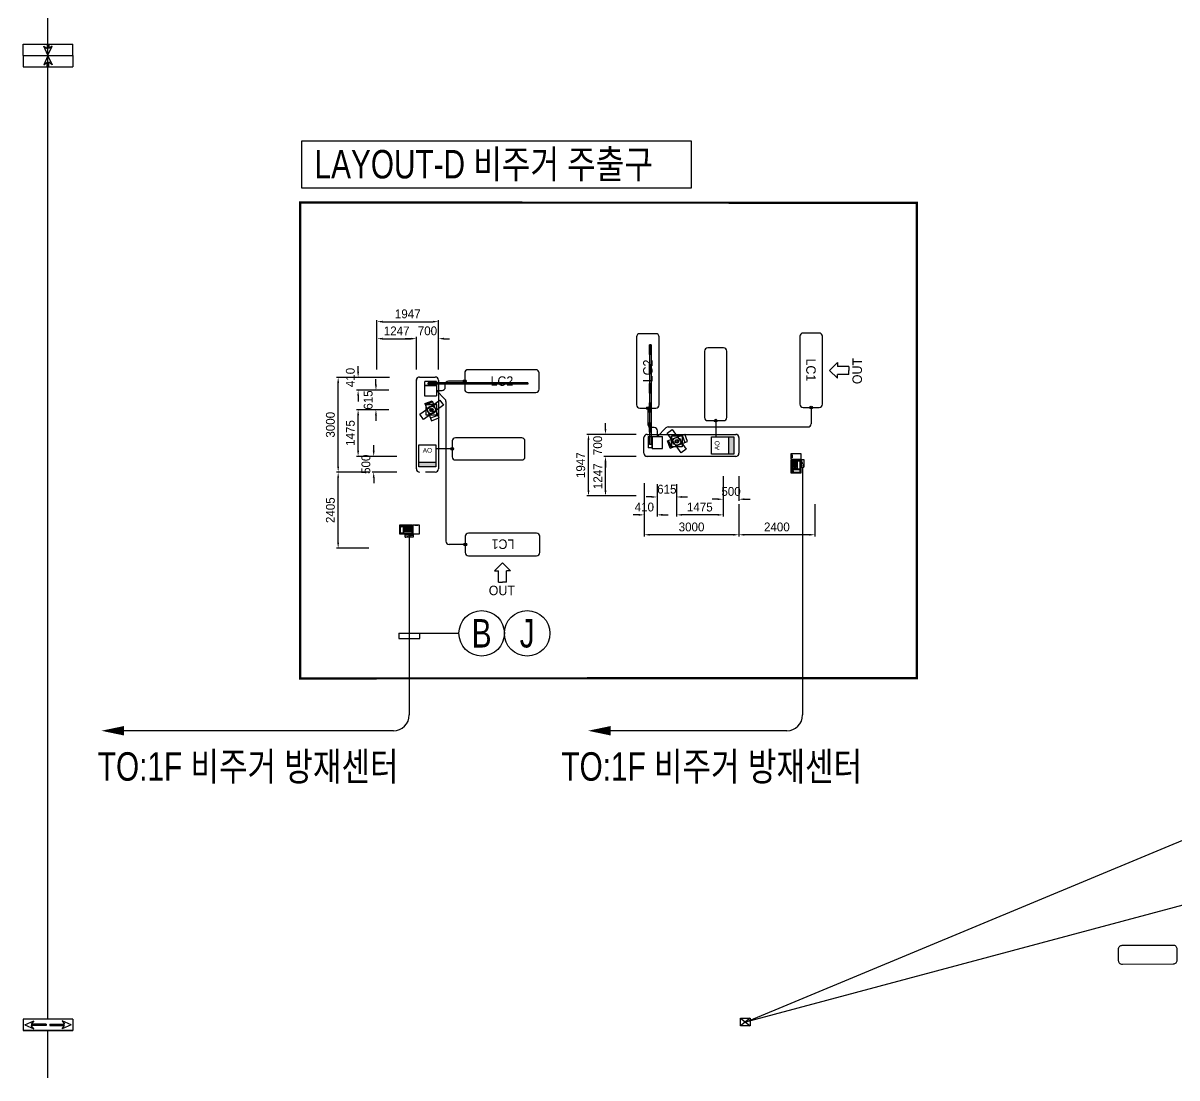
# Model space of a CAD drawing. Header units: millimetres. Extents: x 91673 to 439316, y 105242 to 272415.
# Drawn here: x 367979 to 404493, y 175469 to 208839 of the extents above; entities that cross this region are included whole.
import ezdxf
from ezdxf.enums import TextEntityAlignment as Align

# ---------------------------------------------------------------- set-up
doc = ezdxf.new("R2010")
doc.units = ezdxf.units.MM
doc.header["$LTSCALE"] = 150
doc.linetypes.add('CEN-1', pattern=[24, 20, -2, 0, -2])
doc.linetypes.add('HIDDEN2', pattern=[0.188, 0.125, -0.063])
for name, color, linetype in [('4', 4, 'Continuous'), ('5', 5, 'Continuous'), ('e-plan', 9, 'Continuous'), ('E-SYM', 2, 'Continuous'), ('E-TEXT', 6, 'Continuous'), ('e-text-box', 7, 'Continuous'), ('E-WIRE', 4, 'Continuous'), ('e-wire1s', 4, 'CEN-1'), ('ITS', 6, 'Continuous'), ('Parking-D', 1, 'Continuous'), ('Parking-L', 4, 'Continuous'), ('parking-p', 7, 'Continuous'), ('Parking-S', 3, 'Continuous')]:
    doc.layers.add(name, color=color, linetype=linetype)
doc.styles.add('돋움', font='Dotum.TTF')
doc.dimstyles.new('PARKING', dxfattribs={"dimscale": 1.5, "dimtxt": 80, "dimasz": 50, "dimexe": 15, "dimexo": 10, "dimgap": 30, "dimtad": 1, "dimdec": 0, "dimzin": 0, "dimdsep": 46, "dimtxsty": '돋움', "dimcen": 0.09, "dimclrd": 1, "dimclre": 1, "dimclrt": 3, "dimadec": 0, "dimazin": 0, "dimtfac": 1, "dimtdec": 0, "dimtix": 1, "dimtofl": 0, "dimtmove": 0, "dimatfit": 3, "dimfxl": 1, "dimtolj": 1, "dimtzin": 0, "dimarcsym": 0})

# ---------------------------------------------------------------- blocks, each defined once
blk = doc.blocks.new('ar')
at = {"layer": '4', "color": 4}
blk.add_lwpolyline([(0, 0, 150, 0, 0), (360, 0, 0, 0, 0)], format="xyseb", dxfattribs=at)
blk = doc.blocks.new('*D166')
at = {"layer": 'DEFPOINTS', "color": 0, "transparency": 16777216}
for p in [(377950, 197632), (378956, 197632), (378956, 194632)]:
    blk.add_point(p, dxfattribs=at)
at = {"layer": 'Parking-D', "color": 1, "lineweight": -2, "transparency": 16777216}
for p, q in [((378921, 197632), (377898, 197632)), ((377950, 194807), (377950, 197457)), ((378921, 194632), (377898, 194632))]:
    blk.add_line(p, q, dxfattribs=at)
at = {"layer": 'Parking-D', "color": 1, "transparency": 16777216}
for points in [[(377921, 197457), (377979, 197457), (377950, 197632)], [(377921, 194807), (377979, 194807), (377950, 194632)]]:
    blk.add_solid(points, dxfattribs=at)
at = {"layer": 'Parking-D', "color": 3, "transparency": 16777216, "insert": (377705, 196132), "char_height": 280, "attachment_point": 5, "rotation": 90, "style": '돋움'}
blk.add_mtext('\\A1;3000', dxfattribs=at)
blk = doc.blocks.new('*D167')
at = {"layer": 'DEFPOINTS', "color": 0, "transparency": 16777216}
for p in [(377950, 194632), (378956, 194632), (378956, 192227)]:
    blk.add_point(p, dxfattribs=at)
at = {"layer": 'Parking-D', "color": 1, "lineweight": -2, "transparency": 16777216}
for p, q in [((378921, 194632), (377898, 194632)), ((377950, 192402), (377950, 194457)), ((378921, 192227), (377898, 192227))]:
    blk.add_line(p, q, dxfattribs=at)
at = {"layer": 'Parking-D', "color": 1, "transparency": 16777216}
for points in [[(377921, 194457), (377979, 194457), (377950, 194632)], [(377921, 192402), (377979, 192402), (377950, 192227)]]:
    blk.add_solid(points, dxfattribs=at)
at = {"layer": 'Parking-D', "color": 3, "transparency": 16777216, "insert": (377705, 193429), "char_height": 280, "attachment_point": 5, "rotation": 90, "style": '돋움'}
blk.add_mtext('\\A1;2405', dxfattribs=at)
blk = doc.blocks.new('*D168')
at = {"layer": 'DEFPOINTS', "color": 0, "transparency": 16777216}
for p in [(381125, 199393), (379178, 198387), (381125, 198387)]:
    blk.add_point(p, dxfattribs=at)
at = {"layer": 'Parking-D', "color": 1, "lineweight": -2, "transparency": 16777216}
for p, q in [((379178, 198422), (379178, 199445)), ((379353, 199393), (380950, 199393)), ((381125, 198422), (381125, 199445))]:
    blk.add_line(p, q, dxfattribs=at)
at = {"layer": 'Parking-D', "color": 1, "transparency": 16777216}
for points in [[(379353, 199422), (379353, 199364), (379178, 199393)], [(380950, 199422), (380950, 199364), (381125, 199393)]]:
    blk.add_solid(points, dxfattribs=at)
at = {"layer": 'Parking-D', "color": 3, "transparency": 16777216, "insert": (380152, 199638), "char_height": 280, "attachment_point": 5, "style": '돋움'}
blk.add_mtext('\\A1;1947', dxfattribs=at)
blk = doc.blocks.new('*D169')
at = {"layer": 'DEFPOINTS', "color": 0, "transparency": 16777216}
for p in [(380425, 198855), (379178, 197850), (380425, 197850)]:
    blk.add_point(p, dxfattribs=at)
at = {"layer": 'Parking-D', "color": 1, "lineweight": -2, "transparency": 16777216}
for p, q in [((379178, 197885), (379178, 198908)), ((379353, 198855), (380250, 198855)), ((380425, 197885), (380425, 198908))]:
    blk.add_line(p, q, dxfattribs=at)
at = {"layer": 'Parking-D', "color": 1, "transparency": 16777216}
for points in [[(379353, 198885), (379353, 198826), (379178, 198855)], [(380250, 198885), (380250, 198826), (380425, 198855)]]:
    blk.add_solid(points, dxfattribs=at)
at = {"layer": 'Parking-D', "color": 3, "transparency": 16777216, "insert": (379801, 199100), "char_height": 280, "attachment_point": 5, "style": '돋움'}
blk.add_mtext('\\A1;1247', dxfattribs=at)
blk = doc.blocks.new('*D170')
at = {"layer": 'DEFPOINTS', "color": 0, "transparency": 16777216}
for p in [(381125, 198855), (380425, 197850), (381125, 197850)]:
    blk.add_point(p, dxfattribs=at)
at = {"layer": 'Parking-D', "color": 1, "lineweight": -2, "transparency": 16777216}
for p, q in [((380250, 198855), (380075, 198855)), ((380425, 197885), (380425, 198908)), ((381125, 197885), (381125, 198908)), ((381300, 198855), (381475, 198855))]:
    blk.add_line(p, q, dxfattribs=at)
at = {"layer": 'Parking-D', "color": 1, "transparency": 16777216}
for points in [[(380250, 198885), (380250, 198826), (380425, 198855)], [(381300, 198885), (381300, 198826), (381125, 198855)]]:
    blk.add_solid(points, dxfattribs=at)
at = {"layer": 'Parking-D', "color": 3, "transparency": 16777216, "insert": (380775, 199101), "char_height": 280, "attachment_point": 5, "style": '돋움'}
blk.add_mtext('\\A1;700', dxfattribs=at)
blk = doc.blocks.new('*D171')
at = {"layer": 'DEFPOINTS', "color": 0, "transparency": 16777216}
for p in [(378581, 197632), (379613, 197632), (379587, 197222)]:
    blk.add_point(p, dxfattribs=at)
at = {"layer": 'Parking-D', "color": 1, "lineweight": -2, "transparency": 16777216}
for p, q in [((378581, 197807), (378581, 197982)), ((379578, 197632), (378528, 197632)), ((379552, 197222), (378528, 197222)), ((378581, 197047), (378581, 196872))]:
    blk.add_line(p, q, dxfattribs=at)
at = {"layer": 'Parking-D', "color": 1, "transparency": 16777216}
for points in [[(378552, 197807), (378610, 197807), (378581, 197632)], [(378552, 197047), (378610, 197047), (378581, 197222)]]:
    blk.add_solid(points, dxfattribs=at)
at = {"layer": 'Parking-D', "color": 3, "transparency": 16777216, "insert": (378336, 197626), "char_height": 280, "attachment_point": 5, "rotation": 90, "style": '돋움'}
blk.add_mtext('\\A1;410', dxfattribs=at)
blk = doc.blocks.new('*D172')
at = {"layer": 'DEFPOINTS', "color": 0, "transparency": 16777216}
for p in [(379145, 197222), (379587, 197222), (379587, 196607)]:
    blk.add_point(p, dxfattribs=at)
at = {"layer": 'Parking-D', "color": 1, "lineweight": -2, "transparency": 16777216}
for p, q in [((379145, 197397), (379145, 197572)), ((379552, 197222), (379093, 197222)), ((379552, 196607), (379093, 196607)), ((379145, 196432), (379145, 196257))]:
    blk.add_line(p, q, dxfattribs=at)
at = {"layer": 'Parking-D', "color": 1, "transparency": 16777216}
for points in [[(379116, 197397), (379175, 197397), (379145, 197222)], [(379116, 196432), (379175, 196432), (379145, 196607)]]:
    blk.add_solid(points, dxfattribs=at)
at = {"layer": 'Parking-D', "color": 3, "transparency": 16777216, "insert": (378900, 196915), "char_height": 280, "attachment_point": 5, "rotation": 90, "style": '돋움'}
blk.add_mtext('\\A1;615', dxfattribs=at)
blk = doc.blocks.new('*D173')
at = {"layer": 'DEFPOINTS', "color": 0, "transparency": 16777216}
for p in [(378581, 196607), (379587, 196607), (379839, 195132)]:
    blk.add_point(p, dxfattribs=at)
at = {"layer": 'Parking-D', "color": 1, "lineweight": -2, "transparency": 16777216}
for p, q in [((379552, 196607), (378528, 196607)), ((378581, 195307), (378581, 196432)), ((379804, 195132), (378528, 195132))]:
    blk.add_line(p, q, dxfattribs=at)
at = {"layer": 'Parking-D', "color": 1, "transparency": 16777216}
for points in [[(378552, 196432), (378610, 196432), (378581, 196607)], [(378552, 195307), (378610, 195307), (378581, 195132)]]:
    blk.add_solid(points, dxfattribs=at)
at = {"layer": 'Parking-D', "color": 3, "transparency": 16777216, "insert": (378336, 195870), "char_height": 280, "attachment_point": 5, "rotation": 90, "style": '돋움'}
blk.add_mtext('\\A1;1475', dxfattribs=at)
blk = doc.blocks.new('*D174')
at = {"layer": 'DEFPOINTS', "color": 0, "transparency": 16777216}
for p in [(379074, 195132), (379839, 195132), (379839, 194632)]:
    blk.add_point(p, dxfattribs=at)
at = {"layer": 'Parking-D', "color": 1, "lineweight": -2, "transparency": 16777216}
for p, q in [((379074, 195307), (379074, 195482)), ((379804, 195132), (379022, 195132)), ((379804, 194632), (379022, 194632)), ((379074, 194457), (379074, 194282))]:
    blk.add_line(p, q, dxfattribs=at)
at = {"layer": 'Parking-D', "color": 1, "transparency": 16777216}
for points in [[(379045, 195307), (379104, 195307), (379074, 195132)], [(379045, 194457), (379104, 194457), (379074, 194632)]]:
    blk.add_solid(points, dxfattribs=at)
at = {"layer": 'Parking-D', "color": 3, "transparency": 16777216, "insert": (378829, 194882), "char_height": 280, "attachment_point": 5, "rotation": 90, "style": '돋움'}
blk.add_mtext('\\A1;500', dxfattribs=at)
blk = doc.blocks.new('*D175')
at = {"layer": 'DEFPOINTS', "color": 0, "transparency": 16777216}
for p in [(387633, 193658), (390633, 193658), (387633, 192652)]:
    blk.add_point(p, dxfattribs=at)
at = {"layer": 'Parking-D', "color": 1, "lineweight": -2, "transparency": 16777216}
for p, q in [((387633, 193623), (387633, 192599)), ((390633, 193623), (390633, 192599)), ((390458, 192652), (387808, 192652))]:
    blk.add_line(p, q, dxfattribs=at)
at = {"layer": 'Parking-D', "color": 1, "transparency": 16777216}
for points in [[(387808, 192681), (387808, 192623), (387633, 192652)], [(390458, 192681), (390458, 192623), (390633, 192652)]]:
    blk.add_solid(points, dxfattribs=at)
at = {"layer": 'Parking-D', "color": 3, "transparency": 16777216, "insert": (389133, 192897), "char_height": 280, "attachment_point": 5, "style": '돋움'}
blk.add_mtext('\\A1;3000', dxfattribs=at)
blk = doc.blocks.new('*D176')
at = {"layer": 'DEFPOINTS', "color": 0, "transparency": 16777216}
for p in [(390633, 193658), (393033, 193658), (390633, 192652)]:
    blk.add_point(p, dxfattribs=at)
at = {"layer": 'Parking-D', "color": 1, "lineweight": -2, "transparency": 16777216}
for p, q in [((390633, 193623), (390633, 192599)), ((393033, 193623), (393033, 192599)), ((392858, 192652), (390808, 192652))]:
    blk.add_line(p, q, dxfattribs=at)
at = {"layer": 'Parking-D', "color": 1, "transparency": 16777216}
for points in [[(390808, 192681), (390808, 192623), (390633, 192652)], [(392858, 192681), (392858, 192623), (393033, 192652)]]:
    blk.add_solid(points, dxfattribs=at)
at = {"layer": 'Parking-D', "color": 3, "transparency": 16777216, "insert": (391833, 192897), "char_height": 280, "attachment_point": 5, "style": '돋움'}
blk.add_mtext('\\A1;2400', dxfattribs=at)
blk = doc.blocks.new('*D177')
at = {"layer": 'DEFPOINTS', "color": 0, "transparency": 16777216}
for p in [(385872, 195827), (386878, 195827), (386878, 193880)]:
    blk.add_point(p, dxfattribs=at)
at = {"layer": 'Parking-D', "color": 1, "lineweight": -2, "transparency": 16777216}
for p, q in [((386843, 195827), (385820, 195827)), ((385872, 194055), (385872, 195652)), ((386843, 193880), (385820, 193880))]:
    blk.add_line(p, q, dxfattribs=at)
at = {"layer": 'Parking-D', "color": 1, "transparency": 16777216}
for points in [[(385843, 195652), (385901, 195652), (385872, 195827)], [(385843, 194055), (385901, 194055), (385872, 193880)]]:
    blk.add_solid(points, dxfattribs=at)
at = {"layer": 'Parking-D', "color": 3, "transparency": 16777216, "insert": (385627, 194853), "char_height": 280, "attachment_point": 5, "rotation": 90, "style": '돋움'}
blk.add_mtext('\\A1;1947', dxfattribs=at)
blk = doc.blocks.new('*D178')
at = {"layer": 'DEFPOINTS', "color": 0, "transparency": 16777216}
for p in [(386410, 195126), (387415, 195126), (387415, 193880)]:
    blk.add_point(p, dxfattribs=at)
at = {"layer": 'Parking-D', "color": 1, "lineweight": -2, "transparency": 16777216}
for p, q in [((387380, 195126), (386357, 195126)), ((386410, 194055), (386410, 194951)), ((387380, 193880), (386357, 193880))]:
    blk.add_line(p, q, dxfattribs=at)
at = {"layer": 'Parking-D', "color": 1, "transparency": 16777216}
for points in [[(386380, 194951), (386439, 194951), (386410, 195126)], [(386380, 194055), (386439, 194055), (386410, 193880)]]:
    blk.add_solid(points, dxfattribs=at)
at = {"layer": 'Parking-D', "color": 3, "transparency": 16777216, "insert": (386165, 194503), "char_height": 280, "attachment_point": 5, "rotation": 90, "style": '돋움'}
blk.add_mtext('\\A1;1247', dxfattribs=at)
blk = doc.blocks.new('*D179')
at = {"layer": 'DEFPOINTS', "color": 0, "transparency": 16777216}
for p in [(386410, 195827), (387415, 195827), (387415, 195126)]:
    blk.add_point(p, dxfattribs=at)
at = {"layer": 'Parking-D', "color": 1, "lineweight": -2, "transparency": 16777216}
for p, q in [((386410, 196002), (386410, 196177)), ((387380, 195827), (386357, 195827)), ((387380, 195126), (386357, 195126)), ((386410, 194951), (386410, 194776))]:
    blk.add_line(p, q, dxfattribs=at)
at = {"layer": 'Parking-D', "color": 1, "transparency": 16777216}
for points in [[(386380, 196002), (386439, 196002), (386410, 195827)], [(386380, 194951), (386439, 194951), (386410, 195126)]]:
    blk.add_solid(points, dxfattribs=at)
at = {"layer": 'Parking-D', "color": 3, "transparency": 16777216, "insert": (386164, 195477), "char_height": 280, "attachment_point": 5, "rotation": 90, "style": '돋움'}
blk.add_mtext('\\A1;700', dxfattribs=at)
blk = doc.blocks.new('*D180')
at = {"layer": 'DEFPOINTS', "color": 0, "transparency": 16777216}
for p in [(387633, 194314), (388043, 194288), (387633, 193282)]:
    blk.add_point(p, dxfattribs=at)
at = {"layer": 'Parking-D', "color": 1, "lineweight": -2, "transparency": 16777216}
for p, q in [((387633, 194279), (387633, 193230)), ((388043, 194253), (388043, 193230)), ((387458, 193282), (387283, 193282)), ((388218, 193282), (388393, 193282))]:
    blk.add_line(p, q, dxfattribs=at)
at = {"layer": 'Parking-D', "color": 1, "transparency": 16777216}
for points in [[(387458, 193311), (387458, 193253), (387633, 193282)], [(388218, 193311), (388218, 193253), (388043, 193282)]]:
    blk.add_solid(points, dxfattribs=at)
at = {"layer": 'Parking-D', "color": 3, "transparency": 16777216, "insert": (387639, 193527), "char_height": 280, "attachment_point": 5, "style": '돋움'}
blk.add_mtext('\\A1;410', dxfattribs=at)
blk = doc.blocks.new('*D181')
at = {"layer": 'DEFPOINTS', "color": 0, "transparency": 16777216}
for p in [(388043, 194288), (388658, 194288), (388043, 193847)]:
    blk.add_point(p, dxfattribs=at)
at = {"layer": 'Parking-D', "color": 1, "lineweight": -2, "transparency": 16777216}
for p, q in [((388043, 194253), (388043, 193794)), ((388658, 194253), (388658, 193794)), ((387868, 193847), (387693, 193847)), ((388833, 193847), (389008, 193847))]:
    blk.add_line(p, q, dxfattribs=at)
at = {"layer": 'Parking-D', "color": 1, "transparency": 16777216}
for points in [[(387868, 193876), (387868, 193818), (388043, 193847)], [(388833, 193876), (388833, 193818), (388658, 193847)]]:
    blk.add_solid(points, dxfattribs=at)
at = {"layer": 'Parking-D', "color": 3, "transparency": 16777216, "insert": (388351, 194092), "char_height": 280, "attachment_point": 5, "style": '돋움'}
blk.add_mtext('\\A1;615', dxfattribs=at)
blk = doc.blocks.new('*D182')
at = {"layer": 'DEFPOINTS', "color": 0, "transparency": 16777216}
for p in [(388658, 194288), (390133, 194540), (388658, 193282)]:
    blk.add_point(p, dxfattribs=at)
at = {"layer": 'Parking-D', "color": 1, "lineweight": -2, "transparency": 16777216}
for p, q in [((390133, 194505), (390133, 193230)), ((388658, 194253), (388658, 193230)), ((389958, 193282), (388833, 193282))]:
    blk.add_line(p, q, dxfattribs=at)
at = {"layer": 'Parking-D', "color": 1, "transparency": 16777216}
for points in [[(388833, 193311), (388833, 193253), (388658, 193282)], [(389958, 193311), (389958, 193253), (390133, 193282)]]:
    blk.add_solid(points, dxfattribs=at)
at = {"layer": 'Parking-D', "color": 3, "transparency": 16777216, "insert": (389395, 193527), "char_height": 280, "attachment_point": 5, "style": '돋움'}
blk.add_mtext('\\A1;1475', dxfattribs=at)
blk = doc.blocks.new('*D183')
at = {"layer": 'DEFPOINTS', "color": 0, "transparency": 16777216}
for p in [(390133, 194540), (390633, 194540), (390133, 193776)]:
    blk.add_point(p, dxfattribs=at)
at = {"layer": 'Parking-D', "color": 1, "lineweight": -2, "transparency": 16777216}
for p, q in [((390133, 194505), (390133, 193723)), ((390633, 194505), (390633, 193723)), ((389958, 193776), (389783, 193776)), ((390808, 193776), (390983, 193776))]:
    blk.add_line(p, q, dxfattribs=at)
at = {"layer": 'Parking-D', "color": 1, "transparency": 16777216}
for points in [[(389958, 193805), (389958, 193747), (390133, 193776)], [(390808, 193805), (390808, 193747), (390633, 193776)]]:
    blk.add_solid(points, dxfattribs=at)
at = {"layer": 'Parking-D', "color": 3, "transparency": 16777216, "insert": (390383, 194021), "char_height": 280, "attachment_point": 5, "style": '돋움'}
blk.add_mtext('\\A1;500', dxfattribs=at)

msp = doc.modelspace()

# ---------------------------------------------------------------- hatches: boundary and pattern name
at = {"layer": '5', "ltscale": 2}
h = msp.add_hatch(color=255, dxfattribs=at)
h.dxf.hatch_style = 1
h.paths.add_polyline_path([(390315.3, 195206.5), (390469.6, 195206.5), (390469.6, 195746.5), (390315.3, 195746.5)])
h = msp.add_hatch(color=255, dxfattribs=at)
h.dxf.hatch_style = 1
h.paths.add_polyline_path([(380505.1, 194949.8), (380505.1, 194795.5), (381045.1, 194795.5), (381045.1, 194949.8)])

# ---------------------------------------------------------------- linework, layer by layer
at = {"color": 1}
for p, q in [((439316.4, 190201), (390836.2, 177236.5)), ((390836.2, 177236.5), (422038.8, 190201))]:
    msp.add_line(p, q, dxfattribs=at)
at = {"color": 3}
for p, q in [((390985.2, 177360.5), (390687.3, 177112.5)), ((390687.3, 177360.5), (390985.2, 177112.5))]:
    msp.add_line(p, q, dxfattribs=at)
msp.add_lwpolyline([(390687.3, 177360.5), (390985.2, 177360.5), (390985.2, 177112.5), (390687.3, 177112.5)], close=True, dxfattribs=at)
at = {"layer": 'e-plan'}
for p, q in [((380424.9, 194734.2), (380424.9, 197560.5)), ((380527.4, 197641.9), (381022.8, 197641.9)), ((381125.3, 197539.4), (381125.3, 194734.2)), ((387623.2, 195228.8), (387623.2, 195724.3)), ((387725.6, 195826.8), (390530.8, 195826.8)), ((390633.3, 195724.3), (390633.3, 195228.8)), ((390530.8, 195126.3), (387704.5, 195126.3)), ((381022.8, 194631.7), (380715.4, 194631.7))]:
    msp.add_line(p, q, dxfattribs=at)
for centre, start, end in [((380527.4, 197539.4), 90, 180), ((381022.8, 197539.4), 0, 90), ((387725.6, 195724.3), 90, 180), ((390530.8, 195724.3), 0, 90), ((387725.6, 195228.8), 180, 270), ((390530.8, 195228.8), 270, 0), ((380527.4, 194734.2), 180, 270), ((381022.8, 194734.2), 270, 0)]:
    msp.add_arc(centre, 102.5, start, end, dxfattribs=at)
at = {"layer": 'E-SYM'}
for points in [[(388008, 199012.2), (387495.6, 199012.2, 0.4142136), (387393.1, 198909.7), (387393.1, 196757.5, 0.4142136), (387495.6, 196655), (388008, 196655, 0.4142136), (388110.5, 196757.5), (388110.5, 198909.7, 0.4142136)], [(393175.4, 199032.7), (392662.9, 199032.7, 0.4142136), (392560.4, 198930.2), (392560.4, 196778, 0.4142136), (392662.9, 196675.5), (393175.4, 196675.5, 0.4142136), (393277.8, 196778), (393277.8, 198930.2, 0.4142136)], [(390146.9, 198561.6), (389646.9, 198561.6, 0.4142136), (389546.9, 198461.6), (389546.9, 196361.6, 0.4142136), (389646.9, 196261.6), (390146.9, 196261.6, 0.4142136), (390246.9, 196361.6), (390246.9, 198461.6, 0.4142136)], [(384310.7, 197257), (384310.7, 197769.5, 0.4142136), (384208.2, 197872), (382056, 197872, 0.4142136), (381953.5, 197769.5), (381953.5, 197257, 0.4142136), (382056, 197154.6), (384208.2, 197154.6, 0.4142136)], [(383860.1, 195118.2), (383860.1, 195618.2, 0.4142136), (383760.1, 195718.2), (381660.1, 195718.2, 0.4142136), (381560.1, 195618.2), (381560.1, 195118.2, 0.4142136), (381660.1, 195018.2), (383760.1, 195018.2, 0.4142136)], [(384331.2, 192089.7), (384331.2, 192602.1, 0.4142136), (384228.7, 192704.6), (382076.5, 192704.6, 0.4142136), (381974, 192602.1), (381974, 192089.7, 0.4142136), (382076.5, 191987.2), (384228.7, 191987.2, 0.4142136)], [(404373.6, 179065), (402768.4, 179057.1, -0.4142136), (402648.2, 179176.2), (402646.3, 179544.8, -0.4142136), (402765.4, 179665.1), (404370.7, 179673, -0.4142136), (404490.9, 179553.9), (404492.7, 179185.3, -0.4142136)]]:
    msp.add_lwpolyline(points, format="xyb", close=True, dxfattribs=at)
at = {"layer": 'e-text-box'}
for p, q in [((379871.3, 189534.5), (379871.3, 189368.5)), ((379871.3, 189534.5), (381771.3, 189534.5)), ((380529.6, 189368.5), (380529.6, 189534.5)), ((379871.3, 189368.5), (380529.6, 189368.5))]:
    msp.add_line(p, q, dxfattribs=at)
for centre in [(382491, 189534.5), (383930.5, 189534.5)]:
    msp.add_circle(centre, 719.7, dxfattribs=at)
at = {"layer": 'E-WIRE'}
for p, q in [((368766.3, 177329.2), (368766.3, 240515.9)), ((381057.4, 197214), (381237, 197214)), ((381057.4, 197214), (381329.9, 196941.4)), ((381339.5, 197316.5), (381339.5, 197410.8)), ((381953.5, 197513.3), (381441.9, 197513.3)), ((381360, 196869), (381360, 192448.4)), ((387751.8, 196655), (387751.8, 196143.4)), ((392919.1, 196675.5), (392919.1, 196163.9)), ((389896.9, 196261.6), (389896.9, 195762.4)), ((387948.6, 196040.9), (387854.3, 196040.9)), ((388051, 195758.8), (388323.6, 196031.4)), ((388051, 195758.8), (388051, 195938.4)), ((388396.1, 196061.4), (392816.7, 196061.4)), ((381560.1, 195368.2), (381061, 195368.2)), ((392648, 194780.1), (392648, 186951.4)), ((380200.5, 192574.8), (380200.5, 186951.4)), ((381974, 192345.9), (381462.4, 192345.9)), ((379700.5, 186451.4), (371175.5, 186451.4)), ((392148, 186451.4), (386577, 186451.4)), ((368766.3, 175469.2), (368766.3, 176969.2))]:
    msp.add_line(p, q, dxfattribs=at)
for centre, radius in [((381953.5, 197513.3), 44.4), ((387751.8, 196655), 44.4), ((392919.1, 196675.5), 44.4), ((389896.9, 196261.6), 43.4), ((381560.1, 195368.2), 43.4), ((381974, 192345.9), 44.4)]:
    msp.add_circle(centre, radius, dxfattribs=at)
for centre, radius, start, end in [((381237, 197316.5), 102.5, 270, 0), ((381441.9, 197410.8), 102.5, 90, 180), ((381257.5, 196869), 102.5, 0, 45), ((387854.3, 196143.4), 102.5, 180, 270), ((392816.7, 196163.9), 102.5, 270, 0), ((387948.6, 195938.4), 102.5, 0, 90), ((388396.1, 195958.9), 102.5, 90, 135), ((381462.4, 192448.4), 102.5, 180, 270), ((379700.5, 186951.4), 500, 270, 0), ((392148, 186951.4), 500, 270, 0)]:
    msp.add_arc(centre, radius, start, end, dxfattribs=at)
at = {"layer": 'ITS', "color": 2, "lineweight": -3}
for p, q in [((389769.6, 195746.5), (390469.6, 195746.5)), ((389769.6, 195206.5), (389769.6, 195746.5)), ((390315.3, 195206.5), (390315.3, 195746.5)), ((390469.6, 195746.5), (390469.6, 195206.5)), ((380505.1, 194795.5), (380505.1, 195495.5)), ((380505.1, 195495.5), (381045.1, 195495.5)), ((381045.1, 195495.5), (381045.1, 194795.5)), ((390469.6, 195206.5), (389769.6, 195206.5)), ((380505.1, 194949.8), (381045.1, 194949.8)), ((381045.1, 194795.5), (380505.1, 194795.5))]:
    msp.add_line(p, q, dxfattribs=at)
at = {"layer": 'Parking-L', "color": 7, "elevation": 1533.5}
msp.add_lwpolyline([(376786.8, 203622.7), (389128.4, 203622.7), (389128.4, 205107.5), (376786.8, 205107.5)], close=True, dxfattribs=at)
at = {"layer": 'Parking-L', "color": 7, "const_width": 70.3, "elevation": 0}
msp.add_lwpolyline([(396260.5, 203152.6), (396260.5, 188117.2), (376749.4, 188106.9), (376749.4, 203163.1)], close=True, dxfattribs=at)
at = {"layer": 'parking-p', "color": 2, "linetype": 'Continuous'}
for p, q in [((367978.8, 208175), (369553.8, 208175)), ((367978.8, 208175), (369553.8, 208175)), ((367978.8, 207815), (367978.8, 208175)), ((367978.8, 208175), (369553.8, 208175)), ((368788.8, 208165.2), (368743.8, 208165.2)), ((368743.8, 208165.2), (368743.8, 208030.1)), ((368788.8, 208165.2), (368788.8, 208030.1)), ((369553.8, 207815), (369553.8, 208175)), ((367978.8, 207815), (369553.8, 207815)), ((367978.8, 207815), (367978.8, 207455)), ((367978.8, 207815), (369553.8, 207815)), ((367978.8, 207815), (369553.8, 207815)), ((367978.8, 207815), (369553.8, 207815)), ((368766.3, 207826.7), (368637.5, 208108.3)), ((368637.5, 208108.3), (368743.8, 208030.1)), ((368766.3, 207803.2), (368637.5, 207521.6)), ((368766.3, 207826.7), (368895, 208108.3)), ((368766.3, 207803.2), (368895, 207521.6)), ((368895, 208108.3), (368788.8, 208030.1)), ((369553.8, 207815), (369553.8, 207455)), ((367978.8, 207455), (369553.8, 207455)), ((367978.8, 207455), (369553.8, 207455)), ((367978.8, 207455), (369553.8, 207455)), ((368637.5, 207521.6), (368743.8, 207599.9)), ((368743.8, 207464.8), (368743.8, 207599.9)), ((368788.8, 207464.8), (368743.8, 207464.8)), ((368895, 207521.6), (368788.8, 207599.9)), ((368788.8, 207464.8), (368788.8, 207599.9)), ((369553.8, 177329.2), (367978.8, 177329.2)), ((369553.8, 177329.2), (367978.8, 177329.2)), ((367978.8, 177329.2), (367978.8, 176969.2)), ((368035, 177149.2), (368316.6, 177277.9)), ((368035, 177149.2), (368316.6, 177020.5)), ((368316.6, 177277.9), (368238.3, 177171.7)), ((368710.5, 177171.7), (368238.3, 177171.7)), ((368316.6, 177020.5), (368238.3, 177126.7)), ((368710.5, 177126.7), (368238.3, 177126.7)), ((368710.5, 177171.7), (368710.5, 177126.7)), ((368822, 177171.7), (368822, 177126.7)), ((368822, 177171.7), (369294.2, 177171.7)), ((368822, 177126.7), (369294.2, 177126.7)), ((369497.5, 177149.2), (369215.9, 177277.9)), ((369215.9, 177277.9), (369294.2, 177171.7)), ((369497.5, 177149.2), (369215.9, 177020.5)), ((369215.9, 177020.5), (369294.2, 177126.7)), ((369553.8, 177329.2), (369553.8, 176969.2)), ((367978.8, 176969.2), (369553.8, 176969.2)), ((367978.8, 176969.2), (369553.8, 176969.2)), ((369553.8, 176969.2), (367978.8, 176969.2)), ((369553.8, 176969.2), (367978.8, 176969.2)), ((369553.8, 176969.2), (367978.8, 176969.2))]:
    msp.add_line(p, q, dxfattribs=at)
at = {"layer": 'parking-p', "color": 6}
for p, q in [((393749.7, 198101.8), (393498.7, 197851.3)), ((393749.7, 198101.8), (393749.7, 197979.7)), ((394111.7, 197979.7), (393749.7, 197979.7)), ((394111.7, 197979.7), (394111.7, 197851.3)), ((393749.7, 197600.8), (393498.7, 197851.3)), ((394111.7, 197722.9), (393749.7, 197722.9)), ((393749.7, 197600.8), (393749.7, 197722.9)), ((394111.7, 197722.9), (394111.7, 197851.3)), ((382899.4, 191515.3), (383149.8, 191766.4)), ((383400.3, 191515.3), (383149.8, 191766.4)), ((382899.4, 191515.3), (383021.5, 191515.3)), ((383021.5, 191153.4), (383021.5, 191515.3)), ((383400.3, 191515.3), (383278.2, 191515.3)), ((383278.2, 191153.4), (383278.2, 191515.3)), ((383021.5, 191153.4), (383149.8, 191153.4)), ((383278.2, 191153.4), (383149.8, 191153.4))]:
    msp.add_line(p, q, dxfattribs=at)
at = {"layer": 'Parking-S', "color": 2, "linetype": 'Continuous'}
for p, q in [((387803, 198658.5), (387854.1, 198658.5)), ((387803, 198658.5), (387854.1, 198658.5)), ((387854.1, 198658.5), (387803, 198658.5)), ((387803, 198658.5), (387803, 195502)), ((387803, 198658.5), (387854.1, 198658.5)), ((387803, 198658.5), (387854.1, 198658.5)), ((387854.1, 198658.5), (387803, 198658.5)), ((387854.1, 198658.5), (387854.1, 195502)), ((380678.2, 197378), (380678.2, 197050)), ((380678.2, 197378), (381057.4, 197378)), ((380697.3, 197378), (380697.3, 197501)), ((381057.4, 197501), (380697.3, 197501)), ((381057.4, 197378), (380697.3, 197378)), ((380800.6, 197411), (380800.6, 197462)), ((383957, 197462), (380800.6, 197462)), ((383957, 197411), (380800.6, 197411)), ((381057.4, 197501), (381057.4, 197378)), ((381057.4, 197378), (381057.4, 197050)), ((383957, 197462), (383957, 197411)), ((383957, 197462), (383957, 197411)), ((383957, 197411), (383957, 197462)), ((383957, 197462), (383957, 197411)), ((383957, 197462), (383957, 197411)), ((383957, 197411), (383957, 197462)), ((380678.2, 197050), (381057.4, 197050)), ((387764.1, 195758.8), (387887.1, 195758.8)), ((387764.1, 195758.8), (387764.1, 195398.7)), ((387887.1, 195758.8), (388215, 195758.8)), ((387887.1, 195758.8), (387887.1, 195398.7)), ((387887.1, 195379.6), (387887.1, 195758.8)), ((388215, 195379.6), (388215, 195758.8)), ((387887.1, 195398.7), (387764.1, 195398.7)), ((387854.1, 195502), (387803, 195502)), ((387887.1, 195379.6), (388215, 195379.6)), ((392289.7, 195223.3), (392589.3, 195223.3)), ((392289.7, 195033.3), (392289.7, 195223.3)), ((392589.3, 195033.3), (392289.7, 195033.3)), ((392289.7, 195013.3), (392589.3, 195013.3)), ((392289.7, 194603.3), (392289.7, 195013.3)), ((392299.8, 195175.3), (392319.4, 195175.3)), ((392299.8, 195081.3), (392299.8, 195175.3)), ((392319.4, 195081.3), (392299.8, 195081.3)), ((392319.4, 195175.3), (392319.4, 195081.3)), ((392330.2, 194989.7), (392460.6, 194989.7)), ((392330.2, 194730), (392330.2, 194989.7)), ((392374.5, 194989.7), (392374.5, 194730)), ((392415.8, 194989.7), (392415.8, 194730)), ((392460.6, 194989.7), (392460.6, 194730)), ((392489.4, 194989.7), (392562.4, 194989.7)), ((392489.4, 194730), (392489.4, 194989.7)), ((392562.4, 194989.7), (392562.4, 194730)), ((392589.3, 195223.3), (392589.3, 195033.3)), ((392589.3, 195013.3), (392589.3, 194603.3)), ((392330.2, 194946.6), (392460.6, 194946.6)), ((392330.2, 194903.5), (392460.6, 194903.5)), ((392330.2, 194860.4), (392460.6, 194860.4)), ((392330.2, 194817.3), (392460.6, 194817.3)), ((392330.2, 194774.2), (392460.6, 194774.2)), ((392460.6, 194730), (392330.2, 194730)), ((392330.2, 194625.4), (392330.2, 194711.8)), ((392330.2, 194711.8), (392562.4, 194711.8)), ((392562.4, 194625.4), (392330.2, 194625.4)), ((392562.4, 194730), (392489.4, 194730)), ((392562.4, 194711.8), (392562.4, 194625.4)), ((392589.3, 194603.3), (392289.7, 194603.3)), ((379896.9, 192670.8), (379896.9, 192970.4)), ((379896.9, 192970.4), (380306.9, 192970.4)), ((379918.9, 192929.9), (380005.4, 192929.9)), ((379918.9, 192697.7), (379918.9, 192929.9)), ((380005.4, 192929.9), (380005.4, 192697.7)), ((380023.6, 192799.5), (380023.6, 192929.9)), ((380023.6, 192929.9), (380283.3, 192929.9)), ((380283.3, 192885.6), (380023.6, 192885.6)), ((380283.3, 192844.3), (380023.6, 192844.3)), ((380283.3, 192799.5), (380023.6, 192799.5)), ((380067.8, 192929.9), (380067.8, 192799.5)), ((380110.9, 192929.9), (380110.9, 192799.5)), ((380154, 192929.9), (380154, 192799.5)), ((380197.1, 192929.9), (380197.1, 192799.5)), ((380240.2, 192929.9), (380240.2, 192799.5)), ((380283.3, 192929.9), (380283.3, 192799.5)), ((380306.9, 192970.4), (380306.9, 192670.8)), ((380326.9, 192670.8), (380326.9, 192970.4)), ((380326.9, 192970.4), (380516.9, 192970.4)), ((380374.8, 192940.7), (380374.8, 192960.3)), ((380374.8, 192960.3), (380468.9, 192960.3)), ((380468.9, 192940.7), (380374.8, 192940.7)), ((380468.9, 192960.3), (380468.9, 192940.7)), ((380516.9, 192970.4), (380516.9, 192670.8)), ((380306.9, 192670.8), (379896.9, 192670.8)), ((380005.4, 192697.7), (379918.9, 192697.7)), ((380023.6, 192697.7), (380023.6, 192770.7)), ((380023.6, 192770.7), (380283.3, 192770.7)), ((380283.3, 192697.7), (380023.6, 192697.7)), ((380283.3, 192770.7), (380283.3, 192697.7)), ((380516.9, 192670.8), (380326.9, 192670.8))]:
    msp.add_line(p, q, dxfattribs=at)
at = {"layer": 'Parking-S', "color": 1, "linetype": 'Continuous'}
for p, q in [((387803, 198352.2), (387803, 198658.5)), ((387854.1, 198658.5), (387854.1, 198352.2)), ((387854.1, 198352.2), (387803, 198352.2)), ((387803, 197739.6), (387803, 198045.9)), ((387854.1, 198045.9), (387854.1, 197739.6)), ((381200.3, 197462), (381506.6, 197462)), ((381200.3, 197411), (381200.3, 197462)), ((381506.6, 197411), (381200.3, 197411)), ((381812.9, 197462), (382119.2, 197462)), ((382119.2, 197411), (381812.9, 197411)), ((381905.6, 197462), (381905.6, 197411)), ((382119.2, 197462), (382119.2, 197411)), ((382425.5, 197411), (382425.5, 197462)), ((382425.5, 197462), (382731.8, 197462)), ((382731.8, 197411), (382425.5, 197411)), ((382731.8, 197462), (382731.8, 197411)), ((383038.1, 197462), (383344.4, 197462)), ((383344.4, 197411), (383038.1, 197411)), ((383650.7, 197411), (383650.7, 197462)), ((383650.7, 197462), (383957, 197462)), ((383957, 197411), (383650.7, 197411)), ((387803, 197433.3), (387854.1, 197433.3)), ((387803, 197127), (387803, 197433.3)), ((387854.1, 197433.3), (387854.1, 197127)), ((387854.1, 197127), (387803, 197127)), ((387803, 196820.7), (387854.1, 196820.7)), ((387803, 196514.4), (387803, 196820.7)), ((387854.1, 196820.7), (387854.1, 196514.4)), ((387803, 196607), (387854.1, 196607)), ((387803, 195901.8), (387803, 196208.1)), ((387854.1, 196208.1), (387854.1, 195901.8)), ((387854.1, 195901.8), (387803, 195901.8))]:
    msp.add_line(p, q, dxfattribs=at)
at = {"layer": 'Parking-S', "color": 2}
for p, q in [((380539.4, 196462.9), (381164.6, 196907.7)), ((380694.3, 196804.4), (380924.1, 196891.9)), ((380707, 196770.8), (380936.9, 196858.3)), ((380924.1, 196891.9), (381132, 196345.9)), ((381164.6, 196907.7), (381278.9, 196747.1)), ((380653.6, 196302.2), (380539.4, 196462.9)), ((381278.9, 196747.1), (380653.6, 196302.2)), ((380694.3, 196804.4), (380902.1, 196258.4)), ((380736, 196431), (380736, 196767.8)), ((381072.7, 196767.8), (380736, 196767.8)), ((380736, 196431), (380736, 196767.8)), ((380736, 196767.8), (381072.7, 196767.8)), ((381072.7, 196431), (381072.7, 196767.8)), ((381072.7, 196431), (381072.7, 196767.8)), ((381072.7, 196431), (380736, 196431)), ((381072.7, 196431), (380736, 196431)), ((381101, 196427.3), (380871.1, 196339.8)), ((380902.1, 196258.4), (381132, 196345.9)), ((388357.3, 195866.1), (388518, 195980.4)), ((388802.2, 195240.8), (388357.3, 195866.1)), ((388373.2, 195625.6), (388919.1, 195833.5)), ((388497.2, 195774.2), (388497.2, 195437.4)), ((388834, 195774.2), (388497.2, 195774.2)), ((388497.2, 195437.4), (388497.2, 195774.2)), ((388834, 195774.2), (388497.2, 195774.2)), ((388518, 195980.4), (388962.8, 195355.1)), ((388834, 195774.2), (388834, 195437.4)), ((388834, 195774.2), (388834, 195437.4)), ((388837.7, 195802.5), (388925.2, 195572.6)), ((389006.6, 195603.6), (388919.1, 195833.5)), ((388460.7, 195395.7), (388373.2, 195625.6)), ((388494.2, 195408.5), (388406.7, 195638.4)), ((388460.7, 195395.7), (389006.6, 195603.6)), ((388834, 195437.4), (388497.2, 195437.4)), ((388834, 195437.4), (388497.2, 195437.4)), ((388962.8, 195355.1), (388802.2, 195240.8))]:
    msp.add_line(p, q, dxfattribs=at)
at = {"layer": 'Parking-S', "color": 2, "linetype": 'HIDDEN2'}
for p, q in [((392610.6, 195033.7), (392685.3, 195033.7)), ((392610.6, 195033.7), (392685.3, 195033.7)), ((392685.3, 194780.1), (392610.6, 195033.7)), ((392610.6, 194780.1), (392610.6, 195033.7)), ((392685.3, 195033.7), (392685.3, 194780.1)), ((392685.3, 195033.7), (392685.3, 194780.1)), ((392685.3, 194780.1), (392610.6, 194780.1)), ((380073.7, 192574.8), (380073.7, 192649.5)), ((380073.7, 192574.8), (380327.3, 192649.5)), ((380073.7, 192649.5), (380327.3, 192649.5)), ((380327.3, 192574.8), (380073.7, 192574.8)), ((380327.3, 192574.8), (380073.7, 192574.8)), ((380327.3, 192649.5), (380327.3, 192574.8)), ((380327.3, 192649.5), (380327.3, 192574.8))]:
    msp.add_line(p, q, dxfattribs=at)
at = {"layer": 'Parking-S'}
for centre, radius in [((380904, 196599.1), 123), ((380904, 196599.1), 55.7), ((380904, 196599.1), 30.7), ((388666, 195605.5), 123), ((388666, 195605.5), 55.7), ((388666, 195605.5), 30.7)]:
    msp.add_circle(centre, radius, dxfattribs=at)
at = {"layer": 'Parking-S', "color": 2, "linetype": 'Continuous'}
for centre, radius, start, end in [((392353.9, 194667.6), 13.3, 160.73813, 180.10235), ((392353.9, 194667.5), 13.3, 179.89765, 199.26187), ((392352.5, 194668.1), 11.8, 139.97445, 160.92432), ((392352.5, 194667), 11.8, 199.07568, 220.02555), ((392351, 194669.4), 9.83, 116.3877, 140.05289), ((392351, 194665.7), 9.83, 219.94711, 243.61229), ((392350.4, 194670.5), 8.52, 90.18337, 116.20409), ((392350.4, 194664.6), 8.52, 243.79591, 269.81663), ((392350.4, 194670.5), 8.52, 63.79591, 89.81663), ((392350.4, 194664.6), 8.52, 270.18337, 296.20409), ((392349.8, 194669.4), 9.83, 39.94711, 63.6123), ((392349.8, 194665.7), 9.83, 296.38771, 320.05289), ((392348.3, 194668.1), 11.8, 19.07568, 40.02555), ((392348.3, 194667), 11.8, 319.97445, 340.92432), ((392346.9, 194667.6), 13.3, 359.89766, 19.26188), ((392346.9, 194667.5), 13.3, 340.73812, 0.10234), ((379958.2, 192909.7), 8.52, 153.79591, 179.81663), ((379958.2, 192909.7), 8.52, 180.18337, 206.20409), ((379959.3, 192909.1), 9.83, 129.94711, 153.61229), ((379959.3, 192910.3), 9.83, 206.38771, 230.05289), ((379960.6, 192907.6), 11.8, 109.07568, 130.02555), ((379960.6, 192911.8), 11.8, 229.97445, 250.92432), ((379961.1, 192906.2), 13.3, 89.89765, 109.26187), ((379961.1, 192913.2), 13.3, 250.73812, 270.10234), ((379961.2, 192906.2), 13.3, 70.73813, 90.10235), ((379961.2, 192913.2), 13.3, 269.89766, 289.26188), ((379961.7, 192907.6), 11.8, 49.97445, 70.92432), ((379961.7, 192911.8), 11.8, 289.07568, 310.02555), ((379963, 192909.1), 9.83, 26.3877, 50.05289), ((379963, 192910.3), 9.83, 309.94711, 333.6123), ((379964.1, 192909.7), 8.52, 0.18337, 26.20409), ((379964.1, 192909.7), 8.52, 333.79591, 359.81663)]:
    msp.add_arc(centre, radius, start, end, dxfattribs=at)
at = {"layer": 'Parking-S', "color": 1}
for points in [[(387854.1, 198658.5), (387803, 198352.2), (387803, 198658.5)], [(387854.1, 198658.5), (387854.1, 198352.2), (387803, 198352.2)], [(387854.1, 198045.9), (387803, 197739.6), (387803, 198045.9)], [(387854.1, 198045.9), (387854.1, 197739.6), (387803, 197739.6)], [(381506.6, 197411), (381200.3, 197462), (381506.6, 197462)], [(381506.6, 197411), (381200.3, 197411), (381200.3, 197462)], [(382119.2, 197411), (381812.9, 197462), (382119.2, 197462)], [(382119.2, 197411), (381812.9, 197411), (381812.9, 197462)], [(382731.8, 197411), (382425.5, 197462), (382731.8, 197462)], [(382731.8, 197411), (382425.5, 197411), (382425.5, 197462)], [(383344.4, 197411), (383038.1, 197462), (383344.4, 197462)], [(383344.4, 197411), (383038.1, 197411), (383038.1, 197462)], [(383957, 197411), (383650.7, 197462), (383957, 197462)], [(383957, 197411), (383650.7, 197411), (383650.7, 197462)], [(387854.1, 197433.3), (387803, 197127), (387803, 197433.3)], [(387854.1, 197433.3), (387854.1, 197127), (387803, 197127)], [(387854.1, 196820.7), (387803, 196514.4), (387803, 196820.7)], [(387854.1, 196820.7), (387854.1, 196514.4), (387803, 196514.4)], [(387854.1, 196208.1), (387803, 195901.8), (387803, 196208.1)], [(387854.1, 196208.1), (387854.1, 195901.8), (387803, 195901.8)]]:
    msp.add_solid(points, dxfattribs=at)

# ---------------------------------------------------------------- block references
at = {"layer": 'e-wire1s', "xscale": 2, "yscale": 2, "zscale": 2, "rotation": 180}
for p in [(371175.5, 186451.4), (386577, 186451.4)]:
    msp.add_blockref('ar', p, dxfattribs=at)

# ---------------------------------------------------------------- texts
at = {"layer": 'E-TEXT', "style": '돋움', "width": 0.8}
for s, p in [('LAYOUT-D 비주거 주출구 ', (382687.8, 204375, 1533.5)), ('B', (382490.6, 189534.5)), ('J', (383930.1, 189534.5)), ('TO:1F 비주거 방재센터', (375102.6, 185321.7)), ('TO:1F 비주거 방재센터', (389771.8, 185321.7))]:
    msp.add_text(s, height=900, dxfattribs=at).set_placement(p, align=Align.MIDDLE_CENTER)
at = {"layer": 'ITS', "color": 2, "style": '돋움'}
msp.add_text('AO', height=149.04, dxfattribs=at).set_placement((380775.1, 195322.7), align=Align.MIDDLE_CENTER)
msp.add_text('AO', height=149.04, rotation=90, dxfattribs=at).set_placement((389942.4, 195476.5), align=Align.MIDDLE_CENTER)
at = {"layer": 'parking-p', "style": '돋움'}
msp.add_text('OUT', height=300, rotation=90, dxfattribs=at).set_placement((394375.3, 197831.1), align=Align.MIDDLE_CENTER)
msp.add_text('OUT', height=300, dxfattribs=at).set_placement((383129.6, 190889.8), align=Align.MIDDLE_CENTER)
at = {"layer": 'Parking-S', "color": 7, "style": '돋움'}
for s, rotation, p in [('LC2', 90, (387751.8, 197833.6)), ('LC1', 270, (392911.7, 197867.8)), ('LC1', 180, (383166.3, 192353.3))]:
    msp.add_text(s, height=300, rotation=rotation, dxfattribs=at).set_placement(p, align=Align.MIDDLE)
msp.add_text('LC2', height=300, dxfattribs=at).set_placement((383132.1, 197513.3), align=Align.MIDDLE)

# ---------------------------------------------------------------- dimensions: what is measured, and where the dimension line sits
at = {"layer": 'Parking-D'}
for base, p1, p2, angle, picture, middle in [((381125.3, 199392.8), (379178.1, 198387.1), (381125.3, 198387.1), 180, '*D168', (380151.7, 199638)), ((380424.9, 198855.4), (379178.1, 197849.7), (380424.9, 197849.7), 180, '*D169', (379801.5, 199100.4)), ((381125.3, 198855.4), (380424.9, 197849.7), (381125.3, 197849.7), 180, '*D170', (380775.1, 199100.6)), ((377950.3, 197631.9), (378956.1, 194631.7), (378956.1, 197631.9), 270, '*D166', (377705.1, 196131.8)), ((379145.4, 197222), (379586.6, 196607), (379586.6, 197222), 270, '*D172', (378900.2, 196914.5)), ((378580.8, 196607), (379839, 195132.2), (379586.6, 196607), 270, '*D173', (378335.6, 195869.6)), ((386409.6007, 195826.7602), (387415.3899, 195126.3287), (387415.3899, 195826.7602), 270, '*D179', (386164.4108, 195476.5445)), ((385872.2, 195826.8), (386878, 193879.5), (386878, 195826.8), 270, '*D177', (385627, 194853.1)), ((379074.3347, 195132.2072), (379839.0125, 194631.7289), (379839.0125, 195132.2072), 270, '*D174', (378829.1447, 194881.968)), ((386409.6, 195126.3), (387415.4, 193879.5), (387415.4, 195126.3), 270, '*D178', (386164.6, 194502.9)), ((377950.3, 194631.7), (378956.1, 192226.8), (378956.1, 194631.7), 270, '*D167', (377705.1, 193429.2))]:
    dim = msp.add_linear_dim(base=base, p1=p1, p2=p2, angle=angle, dimstyle='PARKING', override={"dimscale": 3.5, "dimtmove": 1}, dxfattribs=at)
    dim.commit()
    dim.dimension.update_dxf_attribs({"geometry": picture, "text_midpoint": middle})
dim = msp.add_linear_dim(base=(378580.8, 197631.9), p1=(379586.6, 197222), p2=(379612.8, 197631.9), angle=270, dimstyle='PARKING', override={"dimscale": 3.5, "dimtmove": 1}, dxfattribs=at)
dim.commit()
dim.dimension.update_dxf_attribs({"geometry": '*D171', "text_midpoint": (378580.8, 197625.9), "dimtype": 160})
dim = msp.add_linear_dim(base=(387633.2, 193282.2), p1=(388043.1, 194288), p2=(387633.2, 194314.2), dimstyle='PARKING', override={"dimscale": 3.5, "dimtmove": 1}, dxfattribs=at)
dim.commit()
dim.dimension.update_dxf_attribs({"geometry": '*D180', "text_midpoint": (387639.2, 193282.2), "dimtype": 160})
for base, p1, p2, picture, middle in [((388043.1, 193846.9), (388658, 194288), (388043.1, 194288), '*D181', (388350.5, 194092.1)), ((388658, 193282.2), (390132.8, 194540.5), (388658, 194288), '*D182', (389395.4, 193527.4)), ((390132.8416, 193775.7901), (390633.3198, 194540.4679), (390132.8416, 194540.4679), '*D183', (390383.0807, 194020.98)), ((387633.2, 192651.8), (390633.3, 193657.5), (387633.2, 193657.5), '*D175', (389133.2, 192896.9)), ((390633.3, 192651.8), (393033.3, 193657.5), (390633.3, 193657.5), '*D176', (391833.3, 192896.9))]:
    dim = msp.add_linear_dim(base=base, p1=p1, p2=p2, dimstyle='PARKING', override={"dimscale": 3.5, "dimtmove": 1}, dxfattribs=at)
    dim.commit()
    dim.dimension.update_dxf_attribs({"geometry": picture, "text_midpoint": middle})

doc.saveas('drawing.dxf')
